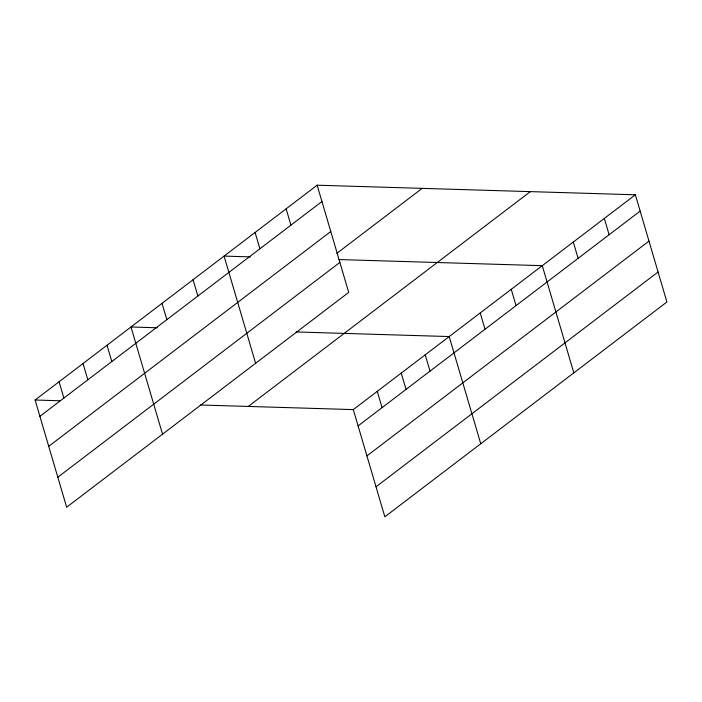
<?xml version="1.0" encoding="UTF-8"?>
<svg xmlns="http://www.w3.org/2000/svg" width="702" height="702" viewBox="0 0 702 702"><rect width="100%" height="100%" fill="white"/><g stroke="black" fill="none" stroke-linecap="round" stroke-linejoin="round"><path stroke-width="1.05" d="M317.155 185.205L348.701 292.401L66.646 507.213L35.1 400.017L317.155 185.205L635.354 194.787L666.9 301.983L384.845 516.795L353.299 409.599L635.354 194.787M39.9 416.33L321.955 201.518M48.728 446.323L330.782 231.511M336.837 253.352L422.156 188.373M57.818 477.22L339.873 262.408M248.297 406.432L530.343 191.628M358.099 425.903L640.154 211.1M366.927 455.896L648.981 241.093M376.018 486.802L658.072 271.99M250.324 256.888L224.078 256.098L255.625 363.294M338.917 259.556L542.277 265.672L573.824 372.867M157.248 327.773L130.993 326.983L162.548 434.178M296.104 331.949L449.201 336.565L480.747 443.761M35.1 400.017L60.258 400.772M200.21 404.993L353.299 409.599M604.325 218.419L609.125 234.722M573.297 242.05L578.097 258.354M511.249 289.303L516.049 305.616M480.221 312.934L485.021 329.238M425.219 354.817L430.019 371.13M401.246 373.078L406.046 389.391M377.272 391.339L382.072 407.651M286.126 208.836L290.926 225.149M255.098 232.467L259.898 248.771M193.05 279.721L197.85 296.033M162.022 303.352L166.822 319.664M107.02 345.244L111.82 361.548M83.047 363.504L87.847 379.808M59.073 381.756L63.873 398.069"/></g></svg>
